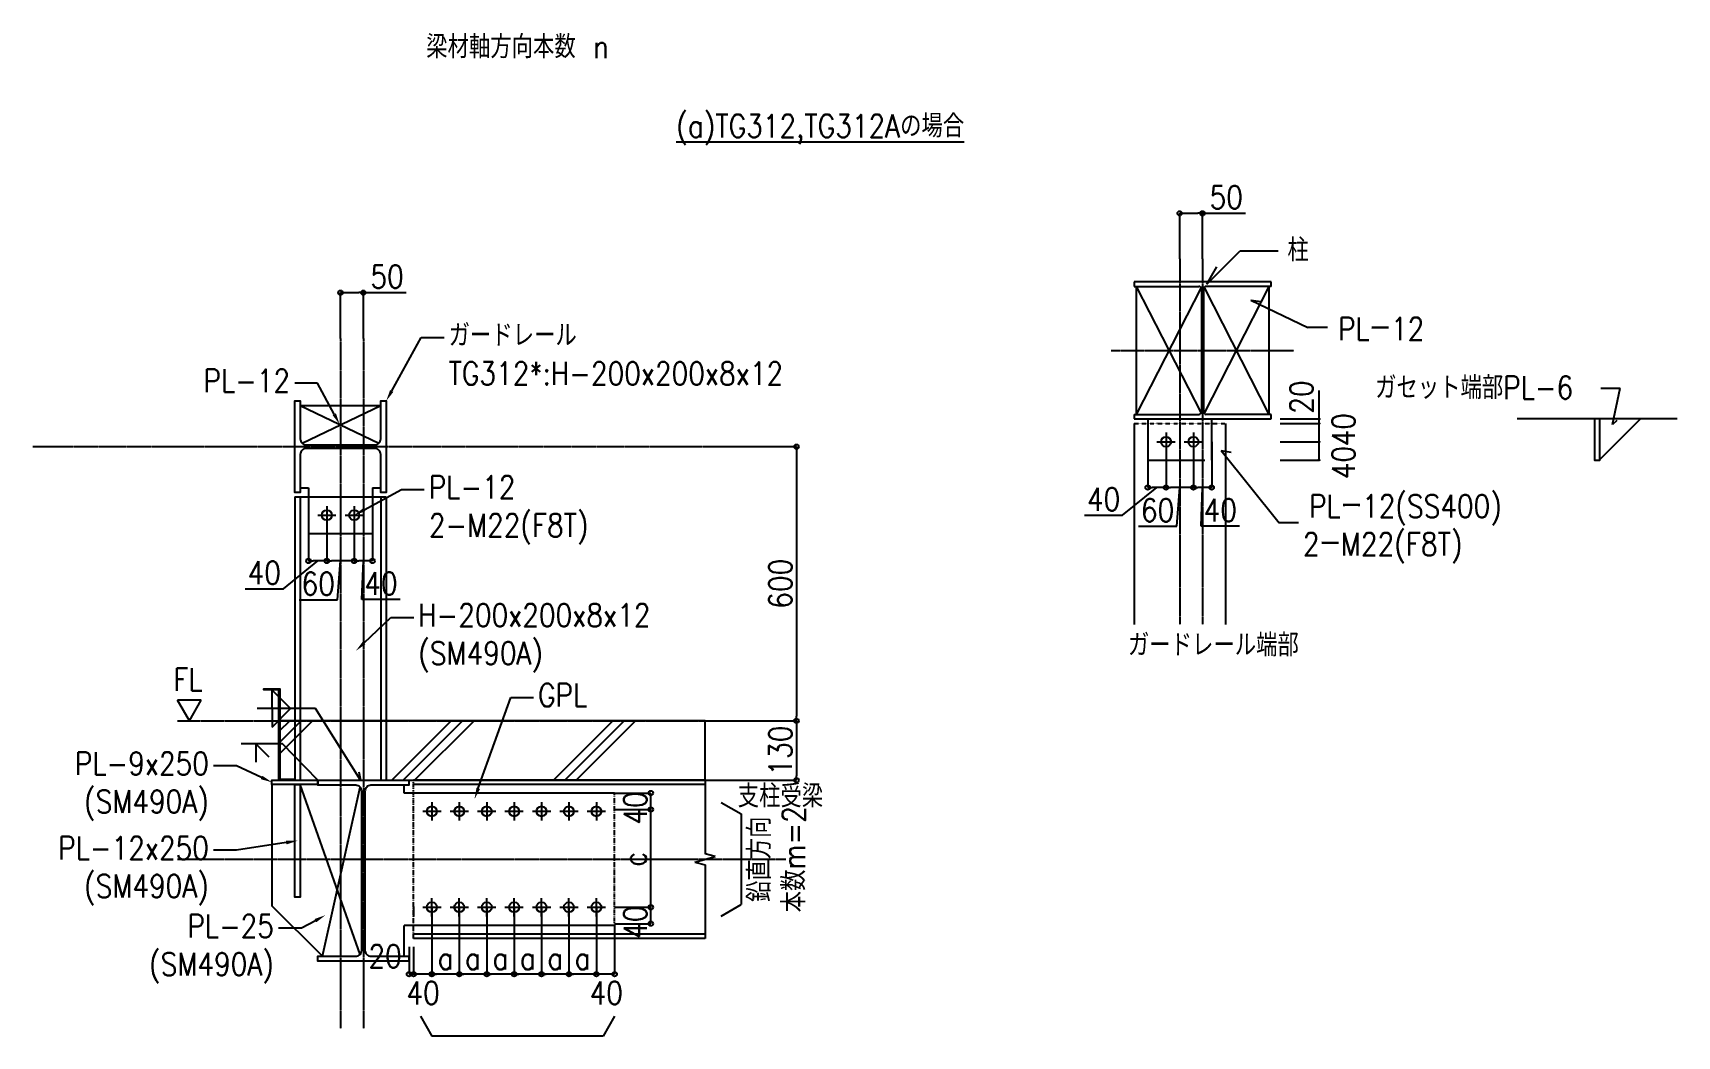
# Model space of a CAD drawing. Extents: x -668440 to 1010955, y -1678500 to 210463.
# Drawn here: x -298874 to -226898, y -1595839 to -1551931 of the extents above; entities that cross this region are included whole.
import ezdxf
from ezdxf import colors
from ezdxf.entities.mleader import LeaderData, LeaderLine
from ezdxf.enums import TextEntityAlignment as Align
from ezdxf.math import Vec2, Vec3

# ---------------------------------------------------------------- set-up
doc = ezdxf.new("R2010")
doc.units = 0
doc.header["$MEASUREMENT"] = 0
for name, pattern in [('CENTER', [2, 1.25, -0.25, 0.25, -0.25]), ('DASHED2', [0.375, 0.25, -0.125]), ('HIDDEN', [8, 1, -2, 2, -2, 1])]:
    doc.linetypes.add(name, pattern=pattern)
doc.layers.get('0').update_dxf_attribs({"color": 3, "linetype": 'CONTINUOUS'})
doc.layers.get('Defpoints').update_dxf_attribs({"color": 251, "linetype": 'CONTINUOUS'})
for name, color, linetype in [('RC床', 7, 'CONTINUOUS'), ('Sプレート', 1, 'CONTINUOUS'), ('Sプレート文字', 1, 'CONTINUOUS'), ('Sボルト', 2, 'CONTINUOUS'), ('S二次部材', 6, 'CONTINUOUS'), ('S二次部材文字', 6, 'CONTINUOUS'), ('S大梁', 4, 'CONTINUOUS'), ('s小梁', 7, 'CONTINUOUS'), ('S柱', 4, 'CONTINUOUS'), ('S柱文字', 4, 'CONTINUOUS'), ('寸法', 3, 'CONTINUOUS'), ('注記', 3, 'CONTINUOUS'), ('通り芯', 3, 'CENTER')]:
    doc.layers.add(name, color=color, linetype=linetype)
doc.styles.add('DRACAD', font='txt', dxfattribs={"width": 0.85, "bigfont": 'extfont2'})
doc.dimstyles.new('MYDIM', dxfattribs={"dimtxt": 120, "dimasz": 20, "dimexe": 1.25, "dimexo": 50, "dimgap": 50, "dimtad": 1, "dimdec": 4, "dimdsep": 46, "dimtxsty": 'DRACAD', "dimblk": 'ORIGIN', "dimcen": 2.5, "dimadec": 0, "dimazin": 0, "dimtfac": 1, "dimtdec": 4, "dimtmove": 0, "dimatfit": 3, "dimfxl": 1, "dimtolj": 1, "dimtzin": 0, "dimarcsym": 0})

# ---------------------------------------------------------------- blocks, each defined once
blk = doc.blocks.new('_ORIGIN')
at = {"color": 0, "linetype": 'ByBlock', "lineweight": -2}
blk.add_line((0, 0), (-1, 0), dxfattribs=at)
blk.add_circle((0, 0), 0.5, dxfattribs=at)
blk = doc.blocks.new('*D10382')
at = {"color": 0, "lineweight": -2}
for p, q in [((747.8, -2200), (947.8, -2200)), ((947.8, -2210), (947.8, -2790)), ((747.8, -2800), (947.8, -2800))]:
    blk.add_line(p, q, dxfattribs=at)
at = {"layer": 'Defpoints', "color": 0}
for p in [(747.8, -2200), (747.8, -2800), (947.8, -2800)]:
    blk.add_point(p, dxfattribs=at)
at = {"color": 0, "linetype": 'ByBlock', "lineweight": -2, "xscale": 10, "yscale": 10, "zscale": 10}
for p, rotation in [((947.8, -2200), 89.99999999999999), ((947.8, -2800), 270)]:
    blk.add_blockref('_ORIGIN', p, dxfattribs=dict(at, rotation=rotation))
at = {"color": 0, "insert": (912.8, -2500), "char_height": 50, "attachment_point": 5, "rotation": 90, "style": 'DRACAD'}
blk.add_mtext('\\A1;600', dxfattribs=at)
blk = doc.blocks.new('*D10383')
at = {"color": 0, "lineweight": -2}
for p, q in [((747.8, -2800), (947.8, -2800)), ((947.8, -2810), (947.8, -2920)), ((747.8, -2930), (947.8, -2930))]:
    blk.add_line(p, q, dxfattribs=at)
at = {"layer": 'Defpoints', "color": 0}
for p in [(747.8, -2800), (747.8, -2930), (947.8, -2930)]:
    blk.add_point(p, dxfattribs=at)
at = {"color": 0, "linetype": 'ByBlock', "lineweight": -2, "xscale": 10, "yscale": 10, "zscale": 10}
for p, rotation in [((947.8, -2800), 90), ((947.8, -2930), 270)]:
    blk.add_blockref('_ORIGIN', p, dxfattribs=dict(at, rotation=rotation))
at = {"color": 0, "insert": (912.8, -2865), "char_height": 50, "attachment_point": 5, "rotation": 90, "style": 'DRACAD'}
blk.add_mtext('\\A1;130', dxfattribs=at)
blk = doc.blocks.new('*D10384')
at = {"color": 0, "lineweight": -2}
for p, q in [((-80, -2350), (-80, -2450)), ((-20, -2350), (-20, -2450)), ((-30, -2450), (-70, -2450)), ((-56.7, -2534.9), (-50, -2450)), ((-140.4, -2534.9), (-56.7, -2534.9))]:
    blk.add_line(p, q, dxfattribs=at)
at = {"layer": 'Defpoints', "color": 0}
for p in [(-80, -2350), (-20, -2350), (-80, -2450)]:
    blk.add_point(p, dxfattribs=at)
at = {"color": 0, "linetype": 'ByBlock', "lineweight": -2, "xscale": 10, "yscale": 10, "zscale": 10, "rotation": 180}
blk.add_blockref('_ORIGIN', (-80, -2450), dxfattribs=at)
at = {"color": 0, "linetype": 'ByBlock', "lineweight": -2, "xscale": 10, "yscale": 10, "zscale": 10}
blk.add_blockref('_ORIGIN', (-20, -2450), dxfattribs=at)
at = {"color": 0, "insert": (-98.6, -2499.9), "char_height": 50, "attachment_point": 5, "style": 'DRACAD'}
blk.add_mtext('\\A1;60', dxfattribs=at)
blk = doc.blocks.new('*D10385')
at = {"color": 0, "lineweight": -2}
for p, q in [((-120, -2350), (-120, -2450)), ((-80, -2350), (-80, -2450)), ((-174.9, -2510.8), (-100, -2450)), ((-90, -2450), (-110, -2450)), ((-258.6, -2510.8), (-174.9, -2510.8))]:
    blk.add_line(p, q, dxfattribs=at)
at = {"layer": 'Defpoints', "color": 0}
for p in [(-120, -2350), (-80, -2350), (-120, -2450)]:
    blk.add_point(p, dxfattribs=at)
at = {"color": 0, "linetype": 'ByBlock', "lineweight": -2, "xscale": 10, "yscale": 10, "zscale": 10, "rotation": 180}
blk.add_blockref('_ORIGIN', (-120, -2450), dxfattribs=at)
at = {"color": 0, "linetype": 'ByBlock', "lineweight": -2, "xscale": 10, "yscale": 10, "zscale": 10}
blk.add_blockref('_ORIGIN', (-80, -2450), dxfattribs=at)
at = {"color": 0, "insert": (-216.8, -2475.8), "char_height": 50, "attachment_point": 5, "style": 'DRACAD'}
blk.add_mtext('\\A1;40', dxfattribs=at)
blk = doc.blocks.new('*D10386')
at = {"color": 0, "lineweight": -2}
for p, q in [((-20, -2350), (-20, -2450)), ((20, -2350), (20, -2450)), ((10, -2450), (-10, -2450)), ((-3.3, -2534.6), (0, -2450)), ((80.4, -2534.6), (-3.3, -2534.6))]:
    blk.add_line(p, q, dxfattribs=at)
at = {"layer": 'Defpoints', "color": 0}
for p in [(-20, -2350), (20, -2350), (-20, -2450)]:
    blk.add_point(p, dxfattribs=at)
at = {"color": 0, "linetype": 'ByBlock', "lineweight": -2, "xscale": 10, "yscale": 10, "zscale": 10, "rotation": 180}
blk.add_blockref('_ORIGIN', (-20, -2450), dxfattribs=at)
at = {"color": 0, "linetype": 'ByBlock', "lineweight": -2, "xscale": 10, "yscale": 10, "zscale": 10}
blk.add_blockref('_ORIGIN', (20, -2450), dxfattribs=at)
at = {"color": 0, "insert": (38.6, -2499.6), "char_height": 50, "attachment_point": 5, "style": 'DRACAD'}
blk.add_mtext('\\A1;40', dxfattribs=at)
blk = doc.blocks.new('*D10387')
at = {"color": 0, "lineweight": -2}
for p, q in [((1756.8, -2189.3), (1756.8, -2289.3)), ((1816.8, -2189.3), (1816.8, -2289.3)), ((1806.8, -2289.3), (1766.8, -2289.3)), ((1780.2, -2374.2), (1786.8, -2289.3)), ((1696.4, -2374.2), (1780.2, -2374.2))]:
    blk.add_line(p, q, dxfattribs=at)
at = {"layer": 'Defpoints', "color": 0}
for p in [(1756.8, -2189.3), (1816.8, -2189.3), (1756.8, -2289.3)]:
    blk.add_point(p, dxfattribs=at)
at = {"color": 0, "linetype": 'ByBlock', "lineweight": -2, "xscale": 10, "yscale": 10, "zscale": 10, "rotation": 180}
blk.add_blockref('_ORIGIN', (1756.8, -2289.3), dxfattribs=at)
at = {"color": 0, "linetype": 'ByBlock', "lineweight": -2, "xscale": 10, "yscale": 10, "zscale": 10}
blk.add_blockref('_ORIGIN', (1816.8, -2289.3), dxfattribs=at)
at = {"color": 0, "insert": (1738.3, -2339.2), "char_height": 50, "attachment_point": 5, "style": 'DRACAD'}
blk.add_mtext('\\A1;60', dxfattribs=at)
blk = doc.blocks.new('*D10388')
at = {"color": 0, "lineweight": -2}
for p, q in [((1716.8, -2189.3), (1716.8, -2289.3)), ((1756.8, -2189.3), (1756.8, -2289.3)), ((1661.9, -2350.1), (1736.8, -2289.3)), ((1746.8, -2289.3), (1726.8, -2289.3)), ((1578.2, -2350.1), (1661.9, -2350.1))]:
    blk.add_line(p, q, dxfattribs=at)
at = {"layer": 'Defpoints', "color": 0}
for p in [(1716.8, -2189.3), (1756.8, -2189.3), (1716.8, -2289.3)]:
    blk.add_point(p, dxfattribs=at)
at = {"color": 0, "linetype": 'ByBlock', "lineweight": -2, "xscale": 10, "yscale": 10, "zscale": 10, "rotation": 180}
blk.add_blockref('_ORIGIN', (1716.8, -2289.3), dxfattribs=at)
at = {"color": 0, "linetype": 'ByBlock', "lineweight": -2, "xscale": 10, "yscale": 10, "zscale": 10}
blk.add_blockref('_ORIGIN', (1756.8, -2289.3), dxfattribs=at)
at = {"color": 0, "insert": (1620.1, -2315.1), "char_height": 50, "attachment_point": 5, "style": 'DRACAD'}
blk.add_mtext('\\A1;40', dxfattribs=at)
blk = doc.blocks.new('*D10389')
at = {"color": 0, "lineweight": -2}
for p, q in [((1816.8, -2189.3), (1816.8, -2289.3)), ((1856.8, -2189.3), (1856.8, -2289.3)), ((1846.8, -2289.3), (1826.8, -2289.3)), ((1833.5, -2373.9), (1836.8, -2289.3)), ((1917.3, -2373.9), (1833.5, -2373.9))]:
    blk.add_line(p, q, dxfattribs=at)
at = {"layer": 'Defpoints', "color": 0}
for p in [(1816.8, -2189.3), (1856.8, -2189.3), (1816.8, -2289.3)]:
    blk.add_point(p, dxfattribs=at)
at = {"color": 0, "linetype": 'ByBlock', "lineweight": -2, "xscale": 10, "yscale": 10, "zscale": 10, "rotation": 180}
blk.add_blockref('_ORIGIN', (1816.8, -2289.3), dxfattribs=at)
at = {"color": 0, "linetype": 'ByBlock', "lineweight": -2, "xscale": 10, "yscale": 10, "zscale": 10}
blk.add_blockref('_ORIGIN', (1856.8, -2289.3), dxfattribs=at)
at = {"color": 0, "insert": (1875.4, -2338.9), "char_height": 50, "attachment_point": 5, "style": 'DRACAD'}
blk.add_mtext('\\A1;40', dxfattribs=at)
blk = doc.blocks.new('*D10390')
at = {"color": 0, "lineweight": -2}
for p, q in [((150, -3207.9), (150, -3354.3)), ((210, -3207.9), (210, -3354.3)), ((200, -3354.3), (160, -3354.3))]:
    blk.add_line(p, q, dxfattribs=at)
at = {"layer": 'Defpoints', "color": 0}
for p in [(150, -3207.9), (210, -3207.9), (150, -3354.3)]:
    blk.add_point(p, dxfattribs=at)
at = {"color": 0, "linetype": 'ByBlock', "lineweight": -2, "xscale": 10, "yscale": 10, "zscale": 10, "rotation": 180}
blk.add_blockref('_ORIGIN', (150, -3354.3), dxfattribs=at)
at = {"color": 0, "linetype": 'ByBlock', "lineweight": -2, "xscale": 10, "yscale": 10, "zscale": 10}
blk.add_blockref('_ORIGIN', (210, -3354.3), dxfattribs=at)
at = {"color": 0, "insert": (180, -3319.3), "char_height": 50, "attachment_point": 5, "style": 'DRACAD'}
blk.add_mtext('\\A1;\\A1;a', dxfattribs=at)
blk = doc.blocks.new('*D10391')
at = {"color": 0, "lineweight": -2}
for p, q in [((210, -3207.9), (210, -3354.3)), ((270, -3207.9), (270, -3354.3)), ((260, -3354.3), (220, -3354.3))]:
    blk.add_line(p, q, dxfattribs=at)
at = {"layer": 'Defpoints', "color": 0}
for p in [(210, -3207.9), (270, -3207.9), (210, -3354.3)]:
    blk.add_point(p, dxfattribs=at)
at = {"color": 0, "linetype": 'ByBlock', "lineweight": -2, "xscale": 10, "yscale": 10, "zscale": 10, "rotation": 180}
blk.add_blockref('_ORIGIN', (210, -3354.3), dxfattribs=at)
at = {"color": 0, "linetype": 'ByBlock', "lineweight": -2, "xscale": 10, "yscale": 10, "zscale": 10}
blk.add_blockref('_ORIGIN', (270, -3354.3), dxfattribs=at)
at = {"color": 0, "insert": (240, -3319.3), "char_height": 50, "attachment_point": 5, "style": 'DRACAD'}
blk.add_mtext('\\A1;\\A1;a', dxfattribs=at)
blk = doc.blocks.new('*D10392')
at = {"color": 0, "lineweight": -2}
for p, q in [((270, -3207.9), (270, -3354.3)), ((330, -3207.9), (330, -3354.3)), ((320, -3354.3), (280, -3354.3))]:
    blk.add_line(p, q, dxfattribs=at)
at = {"layer": 'Defpoints', "color": 0}
for p in [(270, -3207.9), (330, -3207.9), (270, -3354.3)]:
    blk.add_point(p, dxfattribs=at)
at = {"color": 0, "linetype": 'ByBlock', "lineweight": -2, "xscale": 10, "yscale": 10, "zscale": 10, "rotation": 180}
blk.add_blockref('_ORIGIN', (270, -3354.3), dxfattribs=at)
at = {"color": 0, "linetype": 'ByBlock', "lineweight": -2, "xscale": 10, "yscale": 10, "zscale": 10}
blk.add_blockref('_ORIGIN', (330, -3354.3), dxfattribs=at)
at = {"color": 0, "insert": (300, -3319.3), "char_height": 50, "attachment_point": 5, "style": 'DRACAD'}
blk.add_mtext('\\A1;\\A1;a', dxfattribs=at)
blk = doc.blocks.new('*D10393')
at = {"color": 0, "lineweight": -2}
for p, q in [((330, -3207.9), (330, -3354.3)), ((390, -3207.9), (390, -3354.3)), ((380, -3354.3), (340, -3354.3))]:
    blk.add_line(p, q, dxfattribs=at)
at = {"layer": 'Defpoints', "color": 0}
for p in [(330, -3207.9), (390, -3207.9), (330, -3354.3)]:
    blk.add_point(p, dxfattribs=at)
at = {"color": 0, "linetype": 'ByBlock', "lineweight": -2, "xscale": 10, "yscale": 10, "zscale": 10, "rotation": 180}
blk.add_blockref('_ORIGIN', (330, -3354.3), dxfattribs=at)
at = {"color": 0, "linetype": 'ByBlock', "lineweight": -2, "xscale": 10, "yscale": 10, "zscale": 10}
blk.add_blockref('_ORIGIN', (390, -3354.3), dxfattribs=at)
at = {"color": 0, "insert": (360, -3319.3), "char_height": 50, "attachment_point": 5, "style": 'DRACAD'}
blk.add_mtext('\\A1;\\A1;a', dxfattribs=at)
blk = doc.blocks.new('*D10394')
at = {"color": 0, "lineweight": -2}
for p, q in [((390, -3207.9), (390, -3354.3)), ((450, -3207.9), (450, -3354.3)), ((440, -3354.3), (400, -3354.3))]:
    blk.add_line(p, q, dxfattribs=at)
at = {"layer": 'Defpoints', "color": 0}
for p in [(390, -3207.9), (450, -3207.9), (390, -3354.3)]:
    blk.add_point(p, dxfattribs=at)
at = {"color": 0, "linetype": 'ByBlock', "lineweight": -2, "xscale": 10, "yscale": 10, "zscale": 10, "rotation": 180}
blk.add_blockref('_ORIGIN', (390, -3354.3), dxfattribs=at)
at = {"color": 0, "linetype": 'ByBlock', "lineweight": -2, "xscale": 10, "yscale": 10, "zscale": 10}
blk.add_blockref('_ORIGIN', (450, -3354.3), dxfattribs=at)
at = {"color": 0, "insert": (420, -3319.3), "char_height": 50, "attachment_point": 5, "style": 'DRACAD'}
blk.add_mtext('\\A1;\\A1;a', dxfattribs=at)
blk = doc.blocks.new('*D10395')
at = {"color": 0, "lineweight": -2}
for p, q in [((450, -3207.9), (450, -3354.3)), ((510, -3207.9), (510, -3354.3)), ((500, -3354.3), (460, -3354.3))]:
    blk.add_line(p, q, dxfattribs=at)
at = {"layer": 'Defpoints', "color": 0}
for p in [(450, -3207.9), (510, -3207.9), (450, -3354.3)]:
    blk.add_point(p, dxfattribs=at)
at = {"color": 0, "linetype": 'ByBlock', "lineweight": -2, "xscale": 10, "yscale": 10, "zscale": 10, "rotation": 180}
blk.add_blockref('_ORIGIN', (450, -3354.3), dxfattribs=at)
at = {"color": 0, "linetype": 'ByBlock', "lineweight": -2, "xscale": 10, "yscale": 10, "zscale": 10}
blk.add_blockref('_ORIGIN', (510, -3354.3), dxfattribs=at)
at = {"color": 0, "insert": (480, -3319.3), "char_height": 50, "attachment_point": 5, "style": 'DRACAD'}
blk.add_mtext('\\A1;\\A1;a', dxfattribs=at)
blk = doc.blocks.new('*D10396')
at = {"color": 0, "lineweight": -2}
for p, q in [((-50, -1962.980463), (-50, -1862.980463)), ((-40, -1862.980463), (-10, -1862.980463)), ((0, -1962.980463), (0, -1862.980463)), ((0, -1862.980463), (93.75, -1862.980463))]:
    blk.add_line(p, q, dxfattribs=at)
at = {"layer": 'Defpoints', "color": 0}
for p in [(0, -1862.980463), (-50, -1962.980463), (0, -1962.980463)]:
    blk.add_point(p, dxfattribs=at)
at = {"color": 0, "linetype": 'ByBlock', "lineweight": -2, "xscale": 10, "yscale": 10, "zscale": 10, "rotation": 180}
blk.add_blockref('_ORIGIN', (-50, -1862.980463), dxfattribs=at)
at = {"color": 0, "linetype": 'ByBlock', "lineweight": -2, "xscale": 10, "yscale": 10, "zscale": 10}
blk.add_blockref('_ORIGIN', (0, -1862.980463), dxfattribs=at)
at = {"color": 0, "insert": (51.875, -1827.980463), "char_height": 50, "attachment_point": 5, "style": 'DRACAD'}
blk.add_mtext('\\A1;50', dxfattribs=at)
blk = doc.blocks.new('*D10397')
at = {"color": 0, "lineweight": -2}
for p, q in [((1786.8, -1789.3), (1786.8, -1689.3)), ((1796.8, -1689.3), (1826.8, -1689.3)), ((1836.8, -1789.3), (1836.8, -1689.3)), ((1836.8, -1689.3), (1930.6, -1689.3))]:
    blk.add_line(p, q, dxfattribs=at)
at = {"layer": 'Defpoints', "color": 0}
for p in [(1836.8, -1689.3), (1786.8, -1789.3), (1836.8, -1789.3)]:
    blk.add_point(p, dxfattribs=at)
at = {"color": 0, "linetype": 'ByBlock', "lineweight": -2, "xscale": 10, "yscale": 10, "zscale": 10, "rotation": 180}
blk.add_blockref('_ORIGIN', (1786.8, -1689.3), dxfattribs=at)
at = {"color": 0, "linetype": 'ByBlock', "lineweight": -2, "xscale": 10, "yscale": 10, "zscale": 10}
blk.add_blockref('_ORIGIN', (1836.8, -1689.3), dxfattribs=at)
at = {"color": 0, "insert": (1888.7, -1654.3), "char_height": 50, "attachment_point": 5, "style": 'DRACAD'}
blk.add_mtext('\\A1;50', dxfattribs=at)
blk = doc.blocks.new('転落防止柵詳細')
at = {"layer": 'RC床'}
h = blk.add_hatch(dxfattribs=at)
h.set_pattern_fill('CONCRETE', color=256, scale=500, style=0, pattern_type=2)
h.set_pattern_definition([(45, (-43048.62, 624390.11), (-176.7767, 176.7767), []), (45, (-43048.62, 624415.11), (-176.7767, 176.7767), []), (45, (-43048.62, 624440.11), (-176.7767, 176.7767), [])])
h.paths.add_polyline_path([(-182.7195, -2929.999), (747.8015, -2929.999), (747.8015, -2800), (-182.7195, -2800)])
blk.add_lwpolyline([(-182.7195, -2929.999), (747.8015, -2929.999), (747.8015, -2800), (-182.7195, -2800)], close=True, dxfattribs=at)
at = {"layer": 'Sプレート', "linetype": 'Continuous'}
for p, q in [((1691.84209, -1849.31283), (1691.83946, -2129.31383)), ((1833.65107, -1851.72616), (1691.83946, -2129.31383)), ((1691.84209, -1849.31283), (1833.64849, -2126.90016)), ((1981.84409, -1849.31555), (1840.03249, -2126.90022)), ((1840.03507, -1851.72622), (1981.84146, -2129.31655)), ((1981.84409, -1849.31555), (1981.84146, -2129.31655)), ((-138, -2110), (34.19239, -2192.19239)), ((-138, -2110), (38, -2110)), ((-134.19239, -2192.19239), (38, -2110)), ((-138, -2290), (-120, -2290)), ((20, -2290), (38, -2290)), ((-7.30761, -3311.19139), (-138, -2938.999)), ((-89.5, -3314.999), (-7.30761, -2944.80661)), ((89.5, -2957.999), (89.5, -2940.999)), ((-89.5, -3314.999), (-200, -3204.499)), ((89.5, -3314.999), (89.5, -3247.94702))]:
    blk.add_line(p, q, dxfattribs=at)
at = {"layer": 'Sプレート'}
for p, q in [((-120, -2290), (-120, -2390)), ((20, -2290), (20, -2390)), ((-120, -2390), (20, -2390)), ((-200, -2938.999), (-200, -3204.499)), ((549.9825, -2957.999), (89.5, -2957.999)), ((549.9825, -3247.94702), (89.5, -3247.94702))]:
    blk.add_line(p, q, dxfattribs=at)
at = {"layer": 'Sプレート', "linetype": 'HIDDEN', "ltscale": 0.5}
blk.add_line((549.9825, -3247.94702), (549.9825, -2957.999), dxfattribs=at)
at = {"layer": 'Sプレート', "linetype": 'DASHED2', "ltscale": 500}
blk.add_lwpolyline([(1716.84178, -2139.31369), (1716.84178, -2229.31369), (1856.84346, -2229.30994), (1856.84009, -2139.30994)], dxfattribs=at)
at = {"layer": 'Sプレート'}
for points in [[(-99.5, -2938.999), (-200, -2938.999), (-200, -2929.999), (-99.5, -2929.999)], [(-150, -2938.999), (-138, -2938.999), (-138, -3185.999), (-150, -3185.999)]]:
    blk.add_lwpolyline(points, close=True, dxfattribs=at)
for centre in [(1756.84178, -2189.31369), (1816.84178, -2189.31369), (-80, -2350), (-20, -2350), (149.9825, -2997.999), (209.9825, -2997.999), (269.9825, -2997.999), (329.9825, -2997.999), (389.9825, -2997.999), (449.9825, -2997.999), (509.9825, -2997.999), (149.9825, -3207.94702), (209.9825, -3207.94702), (269.9825, -3207.94702), (329.9825, -3207.94702), (389.9825, -3207.94702), (449.9825, -3207.94702), (509.9825, -3207.94702)]:
    blk.add_circle(centre, 11, dxfattribs=at)
at = {"layer": 'Sプレート文字', "linetype": 'Continuous'}
for p, q in [((1942.59972, -1879.65394), (2067.33189, -1939.06391)), ((1942.59972, -1879.65394), (1965.27154, -1882.55764)), ((2110.03239, -1939.06391), (2067.33189, -1939.06391)), ((2708.39433, -2072.29321), (2751.09483, -2072.29321)), ((2733.906, -2151.49824), (2751.09483, -2072.29321)), ((2743.39096, -2142.93046), (2733.906, -2151.49824)), ((1877.74613, -2208.60521), (2004.13515, -2367.01526)), ((1877.74613, -2208.60521), (1899.36766, -2212.31176)), ((2046.83565, -2367.01526), (2004.13515, -2367.01526)), ((-199.81808, -2773.22243), (-199.81808, -2732.71043)), ((-199.81808, -2732.71043), (-159.31032, -2773.22243)), ((-104.43771, -2773.22243), (-232.17308, -2773.22243)), ((-199.81808, -2773.22243), (-199.81808, -2813.73443)), ((-199.81808, -2813.73443), (-159.31032, -2773.22243)), ((-6.58887, -2929.999), (-104.43771, -2773.22243)), ((-177.33415, -2850.14039), (-267.74515, -2850.14039)), ((-235.39015, -2850.14039), (-206.74615, -2878.78739)), ((-235.39015, -2850.14039), (-235.39015, -2890.65239)), ((-100.0195, -2928.849), (-177.33415, -2850.14039)), ((-9.65722, -2911.745), (-6.58887, -2929.999))]:
    blk.add_line(p, q, dxfattribs=at)
at = {"layer": 'Sボルト'}
for p, q in [((1736.84178, -2189.31369), (1776.84178, -2189.31369)), ((1756.84178, -2169.31369), (1756.84178, -2209.31369)), ((1796.84178, -2189.31369), (1836.84178, -2189.31369)), ((1816.84178, -2169.31369), (1816.84178, -2209.31369)), ((-80, -2330), (-80, -2370)), ((-20, -2330), (-20, -2370)), ((-100, -2350), (-60, -2350)), ((-40, -2350), (0, -2350)), ((149.9825, -2977.999), (149.9825, -3017.999)), ((209.9825, -2977.999), (209.9825, -3017.999)), ((269.9825, -2977.999), (269.9825, -3017.999)), ((329.9825, -2977.999), (329.9825, -3017.999)), ((389.9825, -2977.999), (389.9825, -3017.999)), ((449.9825, -2977.999), (449.9825, -3017.999)), ((509.9825, -2977.999), (509.9825, -3017.999)), ((129.9825, -2997.999), (169.9825, -2997.999)), ((189.9825, -2997.999), (229.9825, -2997.999)), ((249.9825, -2997.999), (289.9825, -2997.999)), ((309.9825, -2997.999), (349.9825, -2997.999)), ((369.9825, -2997.999), (409.9825, -2997.999)), ((429.9825, -2997.999), (469.9825, -2997.999)), ((489.9825, -2997.999), (529.9825, -2997.999)), ((149.9825, -3227.94702), (149.9825, -3187.94702)), ((209.9825, -3227.94702), (209.9825, -3187.94702)), ((269.9825, -3227.94702), (269.9825, -3187.94702)), ((329.9825, -3227.94702), (329.9825, -3187.94702)), ((389.9825, -3227.94702), (389.9825, -3187.94702)), ((449.9825, -3227.94702), (449.9825, -3187.94702)), ((509.9825, -3227.94702), (509.9825, -3187.94702)), ((129.9825, -3207.94702), (169.9825, -3207.94702)), ((189.9825, -3207.94702), (229.9825, -3207.94702)), ((249.9825, -3207.94702), (289.9825, -3207.94702)), ((309.9825, -3207.94702), (349.9825, -3207.94702)), ((369.9825, -3207.94702), (409.9825, -3207.94702)), ((429.9825, -3207.94702), (469.9825, -3207.94702)), ((489.9825, -3207.94702), (529.9825, -3207.94702))]:
    blk.add_line(p, q, dxfattribs=at)
at = {"layer": 'S二次部材', "linetype": 'HIDDEN', "ltscale": 0.2}
blk.add_line((1686.83978, -2149.31569), (1887.32548, -2149.31569), dxfattribs=at)
at = {"layer": 'S二次部材'}
for p, q in [((1686.84178, -2149.31569), (1686.84178, -2589.31469)), ((1886.84178, -2149.31569), (1886.84178, -2589.31469)), ((-150, -2310), (-150, -2929.999)), ((-150, -2310), (50, -2310)), ((-138, -2310), (-138, -2929.999)), ((38, -2310), (38, -2929.999)), ((50, -2310), (50, -2929.999))]:
    blk.add_line(p, q, dxfattribs=at)
at = {"layer": 'S二次部材', "linetype": 'Continuous'}
blk.add_line((1737.32348, -2149.31569), (1736.84178, -2149.31569), dxfattribs=at)
at = {"layer": 'S二次部材'}
blk.add_lwpolyline([(38, -2183), (38, -2100), (50, -2100), (50, -2300), (38, -2300), (38, -2217, 0.4142135624), (25, -2204), (-125, -2204, 0.4142135624), (-138, -2217), (-138, -2300), (-150, -2300), (-150, -2100), (-138, -2100), (-138, -2183, 0.4142135624), (-125, -2196), (25, -2196, 0.4142135624)], format="xyb", close=True, dxfattribs=at)
blk.add_lwpolyline([(-150.0195, -2927.699), (-150.0195, -2929.999), (-185.0195, -2929.999), (-185.0195, -2732.299), (-217.7195, -2732.299), (-217.7195, -2729.999), (-182.7195, -2729.999), (-182.7195, -2927.699)], close=True, dxfattribs=at)
at = {"layer": 'S大梁'}
blk.add_lwpolyline([(99.5, -2929.999), (99.5, -2940.999), (16.5, -2940.999, 0.4142135624), (3.5, -2953.999), (3.5, -3301.999, 0.4142135624), (16.5, -3314.999), (99.5, -3314.999), (99.5, -3325.999), (-99.5, -3325.999), (-99.5, -3314.999), (-16.5, -3314.999, 0.4142135624), (-3.5, -3301.999), (-3.5, -2953.999, 0.4142135624), (-16.5, -2940.999), (-99.5, -2940.999), (-99.5, -2929.999)], format="xyb", close=True, dxfattribs=at)
at = {"layer": 's小梁', "linetype": 'Continuous'}
for p, q in [((747.8015, -2929.999), (109.9805, -2929.999)), ((747.8015, -2938.999), (109.9805, -2938.999)), ((109.9805, -3205.96607), (109.9805, -3227.975)), ((747.8015, -3266.999), (109.9805, -3266.999)), ((747.8015, -3275.999), (109.9805, -3275.999))]:
    blk.add_line(p, q, dxfattribs=at)
at = {"layer": 's小梁', "linetype": 'HIDDEN', "ltscale": 0.5}
blk.add_line((109.9805, -3275.999), (109.9805, -2929.999), dxfattribs=at)
at = {"layer": 'S柱', "linetype": 'Continuous'}
for p, q in [((1686.84418, -1839.31279), (1686.84409, -1849.31279)), ((1686.84409, -1849.31279), (1828.84209, -1849.31412)), ((1986.84218, -1839.3156), (1686.84418, -1839.31279)), ((1834.84203, -1855.31417), (1834.83952, -2123.31517)), ((1838.84403, -1855.31421), (1838.84152, -2123.31521)), ((1986.84209, -1849.3156), (1844.84409, -1849.31427)), ((1986.84209, -1849.3156), (1986.84218, -1839.3156)), ((1686.84146, -2129.31379), (1686.84137, -2139.31379)), ((1686.84137, -2139.31379), (1986.83937, -2139.3166)), ((1686.84146, -2129.31379), (1828.83946, -2129.31512)), ((1986.83946, -2129.3166), (1844.84146, -2129.31527)), ((1986.83937, -2139.3166), (1986.83946, -2129.3166))]:
    blk.add_line(p, q, dxfattribs=at)
for centre, start, end in [((1828.84203, -1855.31412), 359.99946085, 90.01113185), ((1844.84403, -1855.31427), 90.01113185, 180.02280086), ((1828.83952, -2123.31512), 269.97717485, 359.98884485), ((1844.93452, -2123.44127), 180.02280085, 269.97717485)]:
    blk.add_arc(centre, 5.997, start, end, dxfattribs=at)
at = {"layer": 'S柱文字', "linetype": 'Continuous'}
for p, q in [((1846.16054, -1844.7311), (1919.27054, -1771.6211)), ((1919.27054, -1771.6211), (2002.56854, -1771.6211)), ((1846.16054, -1844.7311), (1868.07554, -1806.7751))]:
    blk.add_line(p, q, dxfattribs=at)
at = {"layer": '寸法', "linetype": 'Continuous'}
for p, q in [((2091.61297, -2077.1152), (2091.61522, -2189.2971)), ((2006.98868, -2139.32527), (2091.61297, -2139.32051)), ((2006.98868, -2149.30286), (2091.61297, -2149.2981)), ((2006.99093, -2189.30186), (2091.61522, -2189.2971)), ((2006.99093, -2189.30186), (2091.61522, -2189.2971)), ((2091.61522, -2189.2971), (2091.61747, -2229.2981)), ((2091.61522, -2189.2971), (2091.61634, -2209.2971)), ((2006.99318, -2229.30286), (2091.61747, -2229.2981)), ((549.9825, -2957.999), (629.1135, -2957.999)), ((629.1135, -2993.998), (629.1135, -2957.999)), ((549.9825, -2993.998), (629.1135, -2993.998)), ((629.1135, -3243.94602), (629.1135, -2993.998)), ((549.9825, -3207.94702), (629.1135, -3207.94702)), ((149.9825, -3246.50774), (149.9825, -3354.32609)), ((509.9835, -3246.50774), (509.9835, -3354.32609)), ((549.9825, -3243.94602), (629.1135, -3243.94602)), ((549.9825, -3246.50774), (549.9825, -3354.32609)), ((99.9785, -3294.75959), (99.9785, -3354.32609)), ((109.9805, -3294.75959), (109.9805, -3354.32609)), ((549.9825, -3354.32609), (99.9785, -3354.32609))]:
    blk.add_line(p, q, dxfattribs=at)
for points in [[(2091.6129, -2138.07051, -1), (2091.61304, -2140.57051, -1)], [(2091.6129, -2148.0481, -1), (2091.61304, -2150.5481, -1)], [(2091.61529, -2190.5471, -1), (2091.61515, -2188.0471, -1)], [(2091.61529, -2190.5471, -1), (2091.61515, -2188.0471, -1)], [(2091.6174, -2228.0481, -1), (2091.61754, -2230.5481, -1)]]:
    blk.add_lwpolyline(points, format="xyb", close=True, dxfattribs=at)
for centre in [(629.1135, -2957.999), (629.1135, -2993.998), (629.1135, -3207.94702), (629.1135, -3243.94602), (99.9785, -3354.32609), (109.9805, -3354.32609), (149.9825, -3354.32609), (509.9835, -3354.32609), (509.9835, -3354.32609), (549.9825, -3354.32609)]:
    blk.add_circle(centre, 4.998, dxfattribs=at)
at = {"layer": '注記', "linetype": 'Continuous'}
for p, q in [((2875.49526, -2139.3166), (2525.69948, -2139.3166)), ((-380.79986, -2800), (-406.81886, -2754.934)), ((-354.78086, -2754.934), (-406.81886, -2754.934)), ((-380.79986, -2800), (-354.78086, -2754.934)), ((747.8015, -2929.686), (747.8015, -3090.999)), ((783.35864, -2978.77281), (826.65991, -3003.77281)), ((826.65991, -3003.77281), (826.65991, -3202.22519)), ((770.1935, -3096.999), (747.8015, -3090.999)), ((725.4095, -3108.999), (770.1935, -3096.999)), ((725.4095, -3108.999), (747.8015, -3114.999)), ((747.8015, -3114.999), (747.8015, -3275.999)), ((783.35864, -3227.22519), (826.65991, -3202.22519)), ((124.9825, -3446.60806), (149.9825, -3489.90933)), ((549.9825, -3446.60806), (524.9825, -3489.90933)), ((524.9825, -3489.90933), (149.9825, -3489.90933))]:
    blk.add_line(p, q, dxfattribs=at)
at = {"layer": '注記', "transparency": 33554636}
blk.add_line((2706.59737, -2228.25288), (2795.53365, -2139.3166), dxfattribs=at)
blk.add_lwpolyline([(2694.59737, -2139.3166), (2694.59737, -2229.30994), (2706.59737, -2229.30994), (2706.59737, -2139.3166)], close=True, dxfattribs=at)
at = {"layer": '通り芯'}
for p, q in [((1786.84178, -1789.31469), (1786.84178, -2589.31469)), ((1836.84178, -1789.31469), (1836.84178, -2589.31469)), ((-50, -1962.98046), (-50, -3473.13607)), ((0, -1962.98046), (0, -3473.13607)), ((1636.84178, -1989.31469), (2036.84178, -1989.31469)), ((-723.33379, -2200), (947.8015, -2200)), ((-406.81886, -2800), (928.95304, -2800)), ((-406.81886, -3102.999), (924.57731, -3102.999))]:
    blk.add_line(p, q, dxfattribs=at)
at = {"layer": 'Sプレート文字', "linetype": 'Continuous', "style": 'DRACAD', "width": 0.85}
for s, p in [('PLー12', (2133.31125, -1967.10446)), ('ガセット端部PL-6', (2214.46844, -2095.81862)), ('PLー12(SS400)', (2070.11451, -2355.37469)), ('2ーM22(F8T)', (2056.64613, -2438.26512))]:
    blk.add_text(s, height=50, dxfattribs=at).set_placement(p)
at = {"layer": 'S柱文字', "linetype": 'Continuous', "style": 'DRACAD', "width": 0.85}
blk.add_text('柱', height=50, dxfattribs=at).set_placement((2022.51376, -1794.69363))
at = {"layer": '寸法', "linetype": 'Continuous', "style": 'DRACAD', "width": 0.85}
for s, p in [('20', (2078.23378, -2127.88691)), ('40', (2170.18344, -2199.31519)), ('40', (2170.18344, -2271.27166)), ('40', (620.12413, -3027.23246)), ('40', (620.12413, -3277.18047))]:
    blk.add_text(s, height=50, rotation=90, dxfattribs=at).set_placement(p)
blk.add_text('c', height=50, rotation=90, dxfattribs=at).set_placement((619.1135, -3102.999), align=Align.CENTER)
for s, p in [('20', (11.1658, -3340.16963)), ('40', (94.27056, -3420.44622)), ('40', (495.2747, -3420.44622))]:
    blk.add_text(s, height=50, dxfattribs=at).set_placement(p)
at = {"layer": '注記', "linetype": 'Continuous', "style": 'DRACAD', "width": 0.85}
blk.add_text('梁材軸方向本数 n', height=50, dxfattribs=at).set_placement((337.4825, -1299.90933), align=Align.TOP_CENTER)
for s, p in [('ガードレール端部', (1673.47509, -2658.94182)), ('FL', (-415.82486, -2734.66454)), (' 支柱受梁', (781.52954, -2989.62629))]:
    blk.add_text(s, height=50, dxfattribs=at).set_placement(p)
for s, p in [('鉛直方向', (906.87541, -3102.999)), ('本数m=2', (982.28534, -3102.999))]:
    blk.add_text(s, height=50, rotation=90, dxfattribs=at).set_placement(p, align=Align.BOTTOM_CENTER)
at = {"layer": '注記', "insert": (1000, -1473.13607), "char_height": 50, "attachment_point": 2, "style": 'DRACAD'}
blk.add_mtext('{\\L(a)TG312,TG312Aの場合}', dxfattribs=at)
for base, p1, p2, angle, picture, middle in [((1836.84178, -1689.31469), (1786.84178, -1789.31469), (1836.84178, -1789.31469), 180, '*D10397', (1888.71678, -1654.31469)), ((0, -1862.98046), (-50, -1962.98046), (0, -1962.98046), 180, '*D10396', (51.875, -1827.98046)), ((947.8015, -2800), (747.8015, -2200), (747.8015, -2800), 90, '*D10382', (912.8015, -2500)), ((947.8015, -2930), (747.8015, -2800), (747.8015, -2930), 90, '*D10383', (912.8015, -2865))]:
    dim = blk.add_linear_dim(base=base, p1=p1, p2=p2, angle=angle, dimstyle='MYDIM', override={"dimtxt": 50, "dimasz": 10, "dimexe": 0, "dimexo": 0, "dimgap": 10})
    dim.commit()
    dim.dimension.update_dxf_attribs({"geometry": picture, "text_midpoint": middle})
for base, p1, p2, override, picture, middle in [((1716.84178, -2289.31369), (1756.84178, -2189.31369), (1716.84178, -2189.31369), {"dimtxt": 50, "dimasz": 10, "dimexe": 0, "dimexo": 0, "dimgap": 10, "dimtmove": 1}, '*D10388', (1651.94408, -2350.09068)), ((1756.84178, -2289.31369), (1816.84178, -2189.31369), (1756.84178, -2189.31369), {"dimtxt": 50, "dimasz": 10, "dimexe": 0, "dimexo": 0, "dimgap": 10, "dimtad": 1, "dimjust": 0, "dimtmove": 1}, '*D10387', (1770.1638, -2374.1776)), ((1816.84178, -2289.31369), (1856.84178, -2189.31369), (1816.84178, -2189.31369), {"dimtxt": 50, "dimasz": 10, "dimexe": 0, "dimexo": 0, "dimgap": 10, "dimtmove": 1}, '*D10389', (1843.53201, -2373.90074)), ((-120, -2450), (-80, -2350), (-120, -2350), {"dimtxt": 50, "dimasz": 10, "dimexe": 0, "dimexo": 0, "dimgap": 10, "dimtmove": 1}, '*D10385', (-184.8977, -2510.77699)), ((-80, -2450), (-20, -2350), (-80, -2350), {"dimtxt": 50, "dimasz": 10, "dimexe": 0, "dimexo": 0, "dimgap": 10, "dimtad": 1, "dimjust": 0, "dimtmove": 1}, '*D10384', (-66.67797, -2534.86391)), ((-20, -2450), (20, -2350), (-20, -2350), {"dimtxt": 50, "dimasz": 10, "dimexe": 0, "dimexo": 0, "dimgap": 10, "dimtmove": 1}, '*D10386', (6.69024, -2534.58705))]:
    dim = blk.add_linear_dim(base=base, p1=p1, p2=p2, dimstyle='MYDIM', override=override)
    dim.commit()
    dim.dimension.update_dxf_attribs({"geometry": picture, "text_midpoint": middle, "dimtype": 128})
for base, p1, p2, picture, middle in [((149.9825, -3354.32609), (209.9825, -3207.94702), (149.9825, -3207.94702), '*D10390', (179.9825, -3319.32609)), ((209.9825, -3354.32609), (269.9825, -3207.94702), (209.9825, -3207.94702), '*D10391', (239.9825, -3319.32609)), ((269.9825, -3354.32609), (329.9825, -3207.94702), (269.9825, -3207.94702), '*D10392', (299.9825, -3319.32609)), ((329.9825, -3354.32609), (389.9825, -3207.94702), (329.9825, -3207.94702), '*D10393', (359.9825, -3319.32609)), ((389.9825, -3354.32609), (449.9825, -3207.94702), (389.9825, -3207.94702), '*D10394', (419.9825, -3319.32609)), ((449.9825, -3354.32609), (509.9825, -3207.94702), (449.9825, -3207.94702), '*D10395', (479.9825, -3319.32609))]:
    dim = blk.add_linear_dim(base=base, p1=p1, p2=p2, text='\\A1;a', dimstyle='MYDIM', override={"dimtxt": 50, "dimasz": 10, "dimexe": 0, "dimexo": 0, "dimgap": 10, "dimtad": 1, "dimjust": 0, "dimtxsty": 'DRACAD', "dimtmove": 0})
    dim.commit()
    dim.dimension.update_dxf_attribs({"geometry": picture, "text_midpoint": middle})
at = {"layer": 'Sプレート文字'}
ml = blk.add_multileader_mtext('Standard', dxfattribs=at)
ml.set_content('PL-12', style='DRACAD')
ml.set_leader_properties()
ml.build(insert=Vec2(0, 0))
ml.multileader.update_dxf_attribs({"dogleg_length": 50, "arrow_head_size": 25})
ctx = ml.context
ctx.base_point, ctx.char_height, ctx.arrow_head_size, ctx.landing_gap_size, ctx.plane_origin = Vec3(-354.46504, -2060.76514), 50, 25, 10, Vec3(-208623.23818, 367163.97258)
ctx.text_align_type = 2
notes = []
notes.append((ctx, [(0, (1, 1, 0), (-100.29838, -2060.76514), (-1, 0), 50, [(0, [(-51.90381, -2151.09619)], 0, [])])]))
ctx.mtext.insert, ctx.mtext.alignment = Vec3(-160.29838, -2030.76514), 3
ml = blk.add_multileader_mtext('Standard', dxfattribs=at)
ml.set_content('PL-12\\P2-M22(F8T)', style='DRACAD')
ml.set_leader_properties()
ml.build(insert=Vec2(0, 0))
ml.multileader.update_dxf_attribs({"dogleg_length": 50, "arrow_head_size": 25})
ctx = ml.context
ctx.base_point, ctx.char_height, ctx.arrow_head_size, ctx.landing_gap_size, ctx.plane_origin = Vec3(133.33656, -2293.65345), 50, 25, 10, Vec3(-208069.24142, 366948.86485)
notes.append((ctx, [(0, (1, 1, 0), (83.33656, -2293.65345), (1, 0), 50, [(0, [(-20, -2350)], 0, [])])]))
ctx.mtext.insert = Vec3(143.33656, -2263.65345)
ml = blk.add_multileader_mtext('Standard', dxfattribs=at)
ml.set_content('GPL', style='DRACAD')
ml.set_leader_properties()
ml.build(insert=Vec2(0, 0))
ml.multileader.update_dxf_attribs({"dogleg_length": 50, "arrow_head_size": 25})
ctx = ml.context
ctx.base_point, ctx.char_height, ctx.arrow_head_size, ctx.landing_gap_size, ctx.plane_origin = Vec3(372.5154, -2748.64005), 50, 25, 10, Vec3(-207856.76665, 366582.52576)
notes.append((ctx, [(0, (1, 1, 0), (322.5154, -2748.64005), (1, 0), 50, [(0, [(243.20481, -2971.23504)], 0, [])])]))
ctx.mtext.insert = Vec3(382.5154, -2718.64005)
ml = blk.add_multileader_mtext('Standard', dxfattribs=at)
ml.set_content('PL-9x250\\P(SM490A)', style='DRACAD')
ml.set_leader_properties()
ml.build(insert=Vec2(0, 0))
ml.multileader.update_dxf_attribs({"dogleg_length": 50, "arrow_head_size": 25})
ctx = ml.context
ctx.base_point, ctx.char_height, ctx.arrow_head_size, ctx.landing_gap_size, ctx.plane_origin = Vec3(-666.74699, -2898.30959), 50, 25, 10, Vec3(-208789.14125, 366416.2132)
ctx.text_align_type = 2
notes.append((ctx, [(0, (1, 1, 0), (-277.99699, -2898.30959), (-1, 0), 50, [(0, [(-200, -2934.499)], 0, [])])]))
ctx.mtext.insert, ctx.mtext.alignment = Vec3(-337.99699, -2868.30959), 3
ml = blk.add_multileader_mtext('Standard', dxfattribs=at)
ml.set_content('PL-12x250\\P(SM490A)', style='DRACAD')
ml.set_leader_properties()
ml.build(insert=Vec2(0, 0))
ml.multileader.update_dxf_attribs({"dogleg_length": 50, "arrow_head_size": 25})
ctx = ml.context
ctx.base_point, ctx.char_height, ctx.arrow_head_size, ctx.landing_gap_size, ctx.plane_origin = Vec3(-695.08032, -3083.12173), 50, 25, 10, Vec3(-208789.14125, 366231.40106)
ctx.text_align_type = 2
notes.append((ctx, [(0, (1, 1, 0), (-277.99699, -3083.12173), (-1, 0), 50, [(0, [(-144, -3062.499)], 0, [])])]))
ctx.mtext.insert, ctx.mtext.alignment = Vec3(-337.99699, -3053.12173), 3
ml = blk.add_multileader_mtext('Standard', dxfattribs=at)
ml.set_content('PL-25\\P(SM490A)', style='DRACAD')
ml.set_leader_properties()
ml.build(insert=Vec2(0, 0))
ml.multileader.update_dxf_attribs({"dogleg_length": 50, "arrow_head_size": 25})
ctx = ml.context
ctx.base_point, ctx.char_height, ctx.arrow_head_size, ctx.landing_gap_size, ctx.plane_origin = Vec3(-496.10291, -3254.0569), 50, 25, 10, Vec3(-208592.43089, 365988.4614)
ctx.text_align_type = 2
notes.append((ctx, [(0, (1, 1, 0), (-135.68624, -3254.0569), (-1, 0), 50, [(0, [(-83.14022, -3225.28521)], 0, [])])]))
ctx.mtext.insert, ctx.mtext.alignment = Vec3(-195.68624, -3224.0569), 3
at = {"layer": 'S二次部材文字'}
ml = blk.add_multileader_mtext('Standard', dxfattribs=at)
ml.set_content('ガードレール\\PTG312*:H-200x200x8x12', style='DRACAD')
ml.set_leader_properties()
ml.build(insert=Vec2(0, 0))
ml.multileader.update_dxf_attribs({"dogleg_length": 50, "arrow_head_size": 25})
ctx = ml.context
ctx.base_point, ctx.char_height, ctx.arrow_head_size, ctx.landing_gap_size, ctx.plane_origin = Vec3(176.62741, -1961.3758), 50, 25, 10, Vec3(-207768.803, 367281.50996)
notes.append((ctx, [(0, (1, 1, 0), (126.62741, -1961.3758), (1, 0), 50, [(0, [(50, -2100)], 0, [])])]))
ctx.mtext.insert = Vec3(186.62741, -1931.3758)
ml = blk.add_multileader_mtext('Standard', dxfattribs=at)
ml.set_content('H-200x200x8x12\\P(SM490A)', style='DRACAD')
ml.set_leader_properties()
ml.build(insert=Vec2(0, 0))
ml.multileader.update_dxf_attribs({"dogleg_length": 50, "arrow_head_size": 25})
ctx = ml.context
ctx.base_point, ctx.char_height, ctx.arrow_head_size, ctx.landing_gap_size, ctx.plane_origin = Vec3(110.25879, -2573.71218), 50, 25, 10, Vec3(-207835.17162, 366734.89701)
notes.append((ctx, [(0, (1, 1, 0), (60.25879, -2573.71218), (1, 0), 50, [(0, [(-16.36862, -2646.61294)], 0, [])])]))
ctx.mtext.insert = Vec3(120.25879, -2543.71218)
for ctx, leaders in notes:
    for number, flags, end, landing, length, lines in leaders:
        leader = LeaderData()
        leader.index, (leader.has_last_leader_line, leader.has_dogleg_vector, leader.attachment_direction) = number, flags
        leader.last_leader_point, leader.dogleg_vector, leader.dogleg_length = Vec3(end), Vec3(landing), length
        for number, points, colour, breaks in lines:
            line = LeaderLine()
            line.index, line.vertices, line.color, line.breaks = number, Vec3.list(points), colors.encode_raw_color(colour), breaks
            leader.lines.append(line)
        ctx.leaders.append(leader)

msp = doc.modelspace()

# ---------------------------------------------------------------- block references
at = {"xscale": 20, "yscale": 20, "zscale": 20}
msp.add_blockref('転落防止柵詳細', (-284407.58089, -1526040.33646), dxfattribs=at)

doc.saveas('drawing.dxf')
